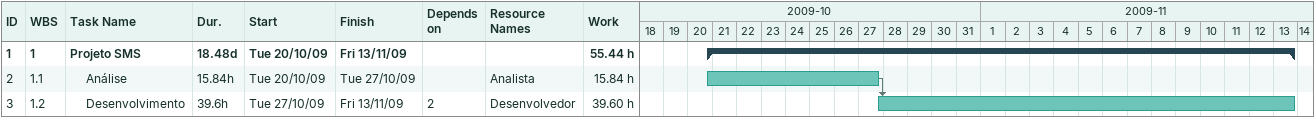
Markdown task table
| ID | WBS | Task | Duration | Start | Finish | Predecessors | Resources | Work (h) |
|---|---|---|---|---|---|---|---|---|
| 1 | 1 | **Projeto SMS** | 18.48d | 2009-10-20 | 2009-11-13 |  |  | 55.44 |
| 2 | 1.1 | Análise | 15.84h | 2009-10-20 | 2009-10-27 |  | Analista | 15.84 |
| 3 | 1.2 | Desenvolvimento | 39.6h | 2009-10-27 | 2009-11-13 | 2 | Desenvolvedor | 39.60 |
